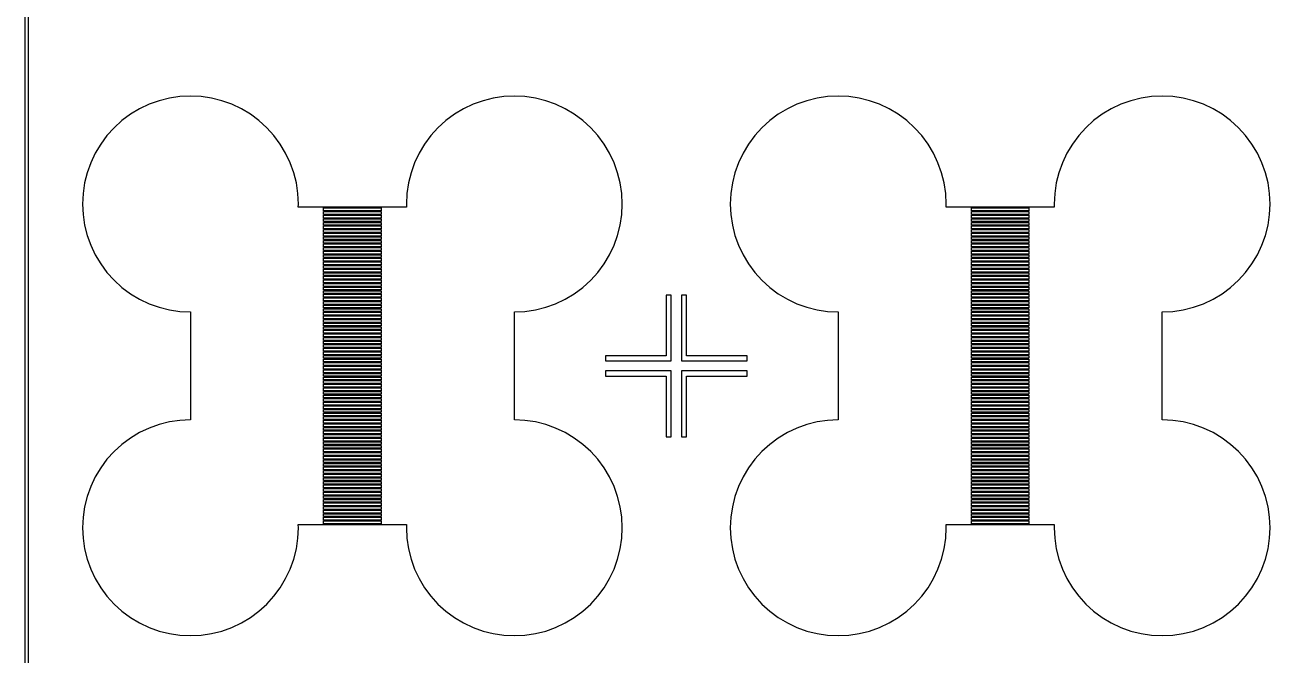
# Model space of a CAD drawing. Extents: x 0 to 72, y 0 to 108.
# Drawn here: x -0.05 to 17.25, y 36.48 to 45.24 of the extents above; entities that cross this region are included whole.
import ezdxf

# ---------------------------------------------------------------- set-up
doc = ezdxf.new("R2010")
doc.units = 0

msp = doc.modelspace()

# ---------------------------------------------------------------- linework, layer by layer
for p, q in [((-0.04999, 108.05), (-0.04999, -0.04999)), ((0, 0), (0, 108)), ((1.67598, 44.1358), (1.54291, 44.0729)), ((1.81458, 44.1854), (1.67598, 44.1358)), ((1.95737, 44.2212), (1.81458, 44.1854)), ((2.10298, 44.2428), (1.95737, 44.2212)), ((2.25, 44.25), (2.10298, 44.2428)), ((2.39703, 44.2428), (2.25, 44.25)), ((2.54265, 44.2212), (2.39703, 44.2428)), ((2.68544, 44.1854), (2.54265, 44.2212)), ((2.82404, 44.1358), (2.68544, 44.1854)), ((2.95711, 44.0729), (2.82404, 44.1358)), ((6.17596, 44.1358), (6.04289, 44.0729)), ((6.31456, 44.1854), (6.17596, 44.1358)), ((6.45735, 44.2212), (6.31456, 44.1854)), ((6.60297, 44.2428), (6.45735, 44.2212)), ((6.75, 44.25), (6.60297, 44.2428)), ((6.89702, 44.2428), (6.75, 44.25)), ((7.04263, 44.2212), (6.89702, 44.2428)), ((7.18542, 44.1854), (7.04263, 44.2212)), ((7.32402, 44.1358), (7.18542, 44.1854)), ((7.45709, 44.0729), (7.32402, 44.1358)), ((10.676, 44.1358), (10.5429, 44.0729)), ((10.8146, 44.1854), (10.676, 44.1358)), ((10.9574, 44.2212), (10.8146, 44.1854)), ((11.103, 44.2428), (10.9574, 44.2212)), ((11.25, 44.25), (11.103, 44.2428)), ((11.397, 44.2428), (11.25, 44.25)), ((11.5426, 44.2212), (11.397, 44.2428)), ((11.6854, 44.1854), (11.5426, 44.2212)), ((11.824, 44.1358), (11.6854, 44.1854)), ((11.9571, 44.0729), (11.824, 44.1358)), ((15.176, 44.1358), (15.0429, 44.0729)), ((15.3146, 44.1854), (15.176, 44.1358)), ((15.4574, 44.2212), (15.3146, 44.1854)), ((15.603, 44.2428), (15.4574, 44.2212)), ((15.75, 44.25), (15.603, 44.2428)), ((15.897, 44.2428), (15.75, 44.25)), ((16.0426, 44.2212), (15.897, 44.2428)), ((16.1854, 44.1854), (16.0426, 44.2212)), ((16.324, 44.1358), (16.1854, 44.1854)), ((16.4571, 44.0729), (16.324, 44.1358)), ((1.41666, 43.9972), (1.29842, 43.9095)), ((1.54291, 44.0729), (1.41666, 43.9972)), ((3.08336, 43.9972), (2.95711, 44.0729)), ((3.2016, 43.9095), (3.08336, 43.9972)), ((5.91664, 43.9972), (5.7984, 43.9095)), ((6.04289, 44.0729), (5.91664, 43.9972)), ((7.58334, 43.9972), (7.45709, 44.0729)), ((7.70158, 43.9095), (7.58334, 43.9972)), ((10.4167, 43.9972), (10.2984, 43.9095)), ((10.5429, 44.0729), (10.4167, 43.9972)), ((12.0834, 43.9972), (11.9571, 44.0729)), ((12.2016, 43.9095), (12.0834, 43.9972)), ((14.9166, 43.9972), (14.7984, 43.9095)), ((15.0429, 44.0729), (14.9166, 43.9972)), ((16.5833, 43.9972), (16.4571, 44.0729)), ((16.7016, 43.9095), (16.5833, 43.9972)), ((1.18935, 43.8107), (1.09048, 43.7016)), ((1.29842, 43.9095), (1.18935, 43.8107)), ((3.31067, 43.8107), (3.2016, 43.9095)), ((3.40953, 43.7016), (3.31067, 43.8107)), ((5.68933, 43.8107), (5.59047, 43.7016)), ((5.7984, 43.9095), (5.68933, 43.8107)), ((7.81065, 43.8107), (7.70158, 43.9095)), ((7.90952, 43.7016), (7.81065, 43.8107)), ((10.1893, 43.8107), (10.0905, 43.7016)), ((10.2984, 43.9095), (10.1893, 43.8107)), ((12.3107, 43.8107), (12.2016, 43.9095)), ((12.4095, 43.7016), (12.3107, 43.8107)), ((14.6893, 43.8107), (14.5905, 43.7016)), ((14.7984, 43.9095), (14.6893, 43.8107)), ((16.8107, 43.8107), (16.7016, 43.9095)), ((16.9095, 43.7016), (16.8107, 43.8107)), ((1.09048, 43.7016), (1.00281, 43.5833)), ((3.49721, 43.5833), (3.40953, 43.7016)), ((5.59047, 43.7016), (5.50279, 43.5833)), ((7.99719, 43.5833), (7.90952, 43.7016)), ((10.0905, 43.7016), (10.0028, 43.5833)), ((12.4972, 43.5833), (12.4095, 43.7016)), ((14.5905, 43.7016), (14.5028, 43.5833)), ((16.9972, 43.5833), (16.9095, 43.7016)), ((0.92712, 43.4571), (0.86418, 43.324)), ((1.00281, 43.5833), (0.92712, 43.4571)), ((3.57289, 43.4571), (3.49721, 43.5833)), ((3.63583, 43.324), (3.57289, 43.4571)), ((5.42711, 43.4571), (5.36417, 43.324)), ((5.50279, 43.5833), (5.42711, 43.4571)), ((8.07288, 43.4571), (7.99719, 43.5833)), ((8.13582, 43.324), (8.07288, 43.4571)), ((9.92712, 43.4571), (9.86418, 43.324)), ((10.0028, 43.5833), (9.92712, 43.4571)), ((12.5729, 43.4571), (12.4972, 43.5833)), ((12.6358, 43.324), (12.5729, 43.4571)), ((14.4271, 43.4571), (14.3642, 43.324)), ((14.5028, 43.5833), (14.4271, 43.4571)), ((17.0729, 43.4571), (16.9972, 43.5833)), ((17.1358, 43.324), (17.0729, 43.4571)), ((0.86418, 43.324), (0.81459, 43.1854)), ((3.68542, 43.1854), (3.63583, 43.324)), ((5.36417, 43.324), (5.31458, 43.1854)), ((8.18541, 43.1854), (8.13582, 43.324)), ((9.86418, 43.324), (9.81459, 43.1854)), ((12.6854, 43.1854), (12.6358, 43.324)), ((14.3642, 43.324), (14.3146, 43.1854)), ((17.1854, 43.1854), (17.1358, 43.324)), ((0.81459, 43.1854), (0.77882, 43.0426)), ((3.72119, 43.0426), (3.68542, 43.1854)), ((5.31458, 43.1854), (5.27881, 43.0426)), ((8.22118, 43.0426), (8.18541, 43.1854)), ((9.81459, 43.1854), (9.77882, 43.0426)), ((12.7212, 43.0426), (12.6854, 43.1854)), ((14.3146, 43.1854), (14.2788, 43.0426)), ((17.2212, 43.0426), (17.1854, 43.1854)), ((0.77882, 43.0426), (0.75723, 42.897)), ((3.74278, 42.897), (3.72119, 43.0426)), ((5.27881, 43.0426), (5.25722, 42.897)), ((8.24277, 42.897), (8.22118, 43.0426)), ((9.77882, 43.0426), (9.75723, 42.897)), ((12.7428, 42.897), (12.7212, 43.0426)), ((14.2788, 43.0426), (14.2572, 42.897)), ((17.2428, 42.897), (17.2212, 43.0426)), ((0.75723, 42.897), (0.75, 42.75)), ((0.75, 42.75), (0.75723, 42.603)), ((3.75, 42.75), (3.74278, 42.897)), ((3.74779, 42.705), (3.75, 42.75)), ((5.25722, 42.897), (5.25, 42.75)), ((5.25, 42.75), (5.25221, 42.705)), ((8.25, 42.75), (8.24277, 42.897)), ((8.24277, 42.603), (8.25, 42.75)), ((9.75723, 42.897), (9.75, 42.75)), ((9.75, 42.75), (9.75723, 42.603)), ((12.75, 42.75), (12.7428, 42.897)), ((12.7478, 42.705), (12.75, 42.75)), ((14.2572, 42.897), (14.25, 42.75)), ((14.25, 42.75), (14.2522, 42.705)), ((17.25, 42.75), (17.2428, 42.897)), ((17.2428, 42.603), (17.25, 42.75)), ((0.75723, 42.603), (0.77882, 42.4574)), ((5.25221, 42.705), (3.74779, 42.705)), ((4.10001, 42.655), (4.10001, 42.695)), ((4.10001, 42.695), (4.89999, 42.695)), ((4.89999, 42.655), (4.10001, 42.655)), ((4.10001, 42.605), (4.10001, 42.645)), ((4.10001, 42.645), (4.89999, 42.645)), ((4.89999, 42.605), (4.10001, 42.605)), ((4.10001, 42.555), (4.10001, 42.595)), ((4.10001, 42.595), (4.89999, 42.595)), ((4.89999, 42.695), (4.89999, 42.655)), ((4.89999, 42.645), (4.89999, 42.605)), ((4.89999, 42.595), (4.89999, 42.555)), ((8.22118, 42.4574), (8.24277, 42.603)), ((9.75723, 42.603), (9.77882, 42.4574)), ((14.2522, 42.705), (12.7478, 42.705)), ((13.1, 42.655), (13.1, 42.695)), ((13.1, 42.695), (13.9, 42.695)), ((13.9, 42.655), (13.1, 42.655)), ((13.1, 42.605), (13.1, 42.645)), ((13.1, 42.645), (13.9, 42.645)), ((13.9, 42.605), (13.1, 42.605)), ((13.1, 42.555), (13.1, 42.595)), ((13.1, 42.595), (13.9, 42.595)), ((13.9, 42.695), (13.9, 42.655)), ((13.9, 42.645), (13.9, 42.605)), ((13.9, 42.595), (13.9, 42.555)), ((17.2212, 42.4574), (17.2428, 42.603)), ((0.77882, 42.4574), (0.81459, 42.3146)), ((4.89999, 42.555), (4.10001, 42.555)), ((4.10001, 42.505), (4.10001, 42.545)), ((4.10001, 42.545), (4.89999, 42.545)), ((4.89999, 42.505), (4.10001, 42.505)), ((4.10001, 42.455), (4.10001, 42.495)), ((4.10001, 42.495), (4.89999, 42.495)), ((4.89999, 42.455), (4.10001, 42.455)), ((4.10001, 42.405), (4.10001, 42.445)), ((4.10001, 42.445), (4.89999, 42.445)), ((4.89999, 42.405), (4.10001, 42.405)), ((4.10001, 42.355), (4.10001, 42.395)), ((4.10001, 42.395), (4.89999, 42.395)), ((4.89999, 42.545), (4.89999, 42.505)), ((4.89999, 42.495), (4.89999, 42.455)), ((4.89999, 42.445), (4.89999, 42.405)), ((4.89999, 42.395), (4.89999, 42.355)), ((8.18541, 42.3146), (8.22118, 42.4574)), ((9.77882, 42.4574), (9.81459, 42.3146)), ((13.9, 42.555), (13.1, 42.555)), ((13.1, 42.505), (13.1, 42.545)), ((13.1, 42.545), (13.9, 42.545)), ((13.9, 42.505), (13.1, 42.505)), ((13.1, 42.455), (13.1, 42.495)), ((13.1, 42.495), (13.9, 42.495)), ((13.9, 42.455), (13.1, 42.455)), ((13.1, 42.405), (13.1, 42.445)), ((13.1, 42.445), (13.9, 42.445)), ((13.9, 42.405), (13.1, 42.405)), ((13.1, 42.355), (13.1, 42.395)), ((13.1, 42.395), (13.9, 42.395)), ((13.9, 42.545), (13.9, 42.505)), ((13.9, 42.495), (13.9, 42.455)), ((13.9, 42.445), (13.9, 42.405)), ((13.9, 42.395), (13.9, 42.355)), ((17.1854, 42.3146), (17.2212, 42.4574)), ((0.81459, 42.3146), (0.86418, 42.176)), ((4.89999, 42.355), (4.10001, 42.355)), ((4.10001, 42.305), (4.10001, 42.345)), ((4.10001, 42.345), (4.89999, 42.345)), ((4.89999, 42.305), (4.10001, 42.305)), ((4.10001, 42.255), (4.10001, 42.295)), ((4.10001, 42.295), (4.89999, 42.295)), ((4.89999, 42.255), (4.10001, 42.255)), ((4.10001, 42.205), (4.10001, 42.245)), ((4.10001, 42.245), (4.89999, 42.245)), ((4.89999, 42.345), (4.89999, 42.305)), ((4.89999, 42.295), (4.89999, 42.255)), ((4.89999, 42.245), (4.89999, 42.205)), ((8.13582, 42.176), (8.18541, 42.3146)), ((9.81459, 42.3146), (9.86418, 42.176)), ((13.9, 42.355), (13.1, 42.355)), ((13.1, 42.305), (13.1, 42.345)), ((13.1, 42.345), (13.9, 42.345)), ((13.9, 42.305), (13.1, 42.305)), ((13.1, 42.255), (13.1, 42.295)), ((13.1, 42.295), (13.9, 42.295)), ((13.9, 42.255), (13.1, 42.255)), ((13.1, 42.205), (13.1, 42.245)), ((13.1, 42.245), (13.9, 42.245)), ((13.9, 42.345), (13.9, 42.305)), ((13.9, 42.295), (13.9, 42.255)), ((13.9, 42.245), (13.9, 42.205)), ((17.1358, 42.176), (17.1854, 42.3146)), ((0.86418, 42.176), (0.92712, 42.0429)), ((0.92712, 42.0429), (1.00281, 41.9166)), ((4.89999, 42.205), (4.10001, 42.205)), ((4.10001, 42.155), (4.10001, 42.195)), ((4.10001, 42.195), (4.89999, 42.195)), ((4.89999, 42.155), (4.10001, 42.155)), ((4.10001, 42.105), (4.10001, 42.145)), ((4.10001, 42.145), (4.89999, 42.145)), ((4.89999, 42.105), (4.10001, 42.105)), ((4.10001, 42.055), (4.10001, 42.095)), ((4.10001, 42.095), (4.89999, 42.095)), ((4.89999, 42.055), (4.10001, 42.055)), ((4.10001, 42.005), (4.10001, 42.045)), ((4.10001, 42.045), (4.89999, 42.045)), ((4.89999, 42.195), (4.89999, 42.155)), ((4.89999, 42.145), (4.89999, 42.105)), ((4.89999, 42.095), (4.89999, 42.055)), ((4.89999, 42.045), (4.89999, 42.005)), ((7.99719, 41.9166), (8.07288, 42.0429)), ((8.07288, 42.0429), (8.13582, 42.176)), ((9.86418, 42.176), (9.92712, 42.0429)), ((9.92712, 42.0429), (10.0028, 41.9166)), ((13.9, 42.205), (13.1, 42.205)), ((13.1, 42.155), (13.1, 42.195)), ((13.1, 42.195), (13.9, 42.195)), ((13.9, 42.155), (13.1, 42.155)), ((13.1, 42.105), (13.1, 42.145)), ((13.1, 42.145), (13.9, 42.145)), ((13.9, 42.105), (13.1, 42.105)), ((13.1, 42.055), (13.1, 42.095)), ((13.1, 42.095), (13.9, 42.095)), ((13.9, 42.055), (13.1, 42.055)), ((13.1, 42.005), (13.1, 42.045)), ((13.1, 42.045), (13.9, 42.045)), ((13.9, 42.195), (13.9, 42.155)), ((13.9, 42.145), (13.9, 42.105)), ((13.9, 42.095), (13.9, 42.055)), ((13.9, 42.045), (13.9, 42.005)), ((16.9972, 41.9166), (17.0729, 42.0429)), ((17.0729, 42.0429), (17.1358, 42.176)), ((1.00281, 41.9166), (1.09048, 41.7984)), ((4.89999, 42.005), (4.10001, 42.005)), ((4.10001, 41.955), (4.10001, 41.995)), ((4.10001, 41.995), (4.89999, 41.995)), ((4.89999, 41.955), (4.10001, 41.955)), ((4.10001, 41.905), (4.10001, 41.945)), ((4.10001, 41.945), (4.89999, 41.945)), ((4.89999, 41.905), (4.10001, 41.905)), ((4.10001, 41.855), (4.10001, 41.895)), ((4.10001, 41.895), (4.89999, 41.895)), ((4.89999, 41.995), (4.89999, 41.955)), ((4.89999, 41.945), (4.89999, 41.905)), ((4.89999, 41.895), (4.89999, 41.855)), ((7.90952, 41.7984), (7.99719, 41.9166)), ((10.0028, 41.9166), (10.0905, 41.7984)), ((13.9, 42.005), (13.1, 42.005)), ((13.1, 41.955), (13.1, 41.995)), ((13.1, 41.995), (13.9, 41.995)), ((13.9, 41.955), (13.1, 41.955)), ((13.1, 41.905), (13.1, 41.945)), ((13.1, 41.945), (13.9, 41.945)), ((13.9, 41.905), (13.1, 41.905)), ((13.1, 41.855), (13.1, 41.895)), ((13.1, 41.895), (13.9, 41.895)), ((13.9, 41.995), (13.9, 41.955)), ((13.9, 41.945), (13.9, 41.905)), ((13.9, 41.895), (13.9, 41.855)), ((16.9095, 41.7984), (16.9972, 41.9166)), ((1.09048, 41.7984), (1.18935, 41.6893)), ((4.89999, 41.855), (4.10001, 41.855)), ((4.10001, 41.805), (4.10001, 41.845)), ((4.10001, 41.845), (4.89999, 41.845)), ((4.89999, 41.805), (4.10001, 41.805)), ((4.10001, 41.755), (4.10001, 41.795)), ((4.10001, 41.795), (4.89999, 41.795)), ((4.89999, 41.755), (4.10001, 41.755)), ((4.10001, 41.705), (4.10001, 41.745)), ((4.10001, 41.745), (4.89999, 41.745)), ((4.89999, 41.705), (4.10001, 41.705)), ((4.10001, 41.655), (4.10001, 41.695)), ((4.10001, 41.695), (4.89999, 41.695)), ((4.89999, 41.845), (4.89999, 41.805)), ((4.89999, 41.795), (4.89999, 41.755)), ((4.89999, 41.745), (4.89999, 41.705)), ((4.89999, 41.695), (4.89999, 41.655)), ((7.81065, 41.6893), (7.90952, 41.7984)), ((10.0905, 41.7984), (10.1893, 41.6893)), ((13.9, 41.855), (13.1, 41.855)), ((13.1, 41.805), (13.1, 41.845)), ((13.1, 41.845), (13.9, 41.845)), ((13.9, 41.805), (13.1, 41.805)), ((13.1, 41.755), (13.1, 41.795)), ((13.1, 41.795), (13.9, 41.795)), ((13.9, 41.755), (13.1, 41.755)), ((13.1, 41.705), (13.1, 41.745)), ((13.1, 41.745), (13.9, 41.745)), ((13.9, 41.705), (13.1, 41.705)), ((13.1, 41.655), (13.1, 41.695)), ((13.1, 41.695), (13.9, 41.695)), ((13.9, 41.845), (13.9, 41.805)), ((13.9, 41.795), (13.9, 41.755)), ((13.9, 41.745), (13.9, 41.705)), ((13.9, 41.695), (13.9, 41.655)), ((16.8107, 41.6893), (16.9095, 41.7984)), ((1.18935, 41.6893), (1.29842, 41.5905)), ((1.29842, 41.5905), (1.41666, 41.5028)), ((4.89999, 41.655), (4.10001, 41.655)), ((4.10001, 41.605), (4.10001, 41.645)), ((4.10001, 41.645), (4.89999, 41.645)), ((4.89999, 41.605), (4.10001, 41.605)), ((4.10001, 41.555), (4.10001, 41.595)), ((4.10001, 41.595), (4.89999, 41.595)), ((4.89999, 41.555), (4.10001, 41.555)), ((4.10001, 41.505), (4.10001, 41.545)), ((4.10001, 41.545), (4.89999, 41.545)), ((4.89999, 41.645), (4.89999, 41.605)), ((4.89999, 41.595), (4.89999, 41.555)), ((4.89999, 41.545), (4.89999, 41.505)), ((7.58334, 41.5028), (7.70158, 41.5905)), ((7.70158, 41.5905), (7.81065, 41.6893)), ((10.1893, 41.6893), (10.2984, 41.5905)), ((10.2984, 41.5905), (10.4167, 41.5028)), ((13.9, 41.655), (13.1, 41.655)), ((13.1, 41.605), (13.1, 41.645)), ((13.1, 41.645), (13.9, 41.645)), ((13.9, 41.605), (13.1, 41.605)), ((13.1, 41.555), (13.1, 41.595)), ((13.1, 41.595), (13.9, 41.595)), ((13.9, 41.555), (13.1, 41.555)), ((13.1, 41.505), (13.1, 41.545)), ((13.1, 41.545), (13.9, 41.545)), ((13.9, 41.645), (13.9, 41.605)), ((13.9, 41.595), (13.9, 41.555)), ((13.9, 41.545), (13.9, 41.505)), ((16.5833, 41.5028), (16.7016, 41.5905)), ((16.7016, 41.5905), (16.8107, 41.6893)), ((1.41666, 41.5028), (1.54291, 41.4271)), ((1.54291, 41.4271), (1.67598, 41.3642)), ((1.67598, 41.3642), (1.81458, 41.3146)), ((4.89999, 41.505), (4.10001, 41.505)), ((4.10001, 41.455), (4.10001, 41.495)), ((4.10001, 41.495), (4.89999, 41.495)), ((4.89999, 41.455), (4.10001, 41.455)), ((4.10001, 41.405), (4.10001, 41.445)), ((4.10001, 41.445), (4.89999, 41.445)), ((4.89999, 41.405), (4.10001, 41.405)), ((4.10001, 41.355), (4.10001, 41.395)), ((4.10001, 41.395), (4.89999, 41.395)), ((4.89999, 41.355), (4.10001, 41.355)), ((4.89999, 41.495), (4.89999, 41.455)), ((4.89999, 41.445), (4.89999, 41.405)), ((4.89999, 41.395), (4.89999, 41.355)), ((7.18542, 41.3146), (7.32402, 41.3642)), ((7.32402, 41.3642), (7.45709, 41.4271)), ((7.45709, 41.4271), (7.58334, 41.5028)), ((8.92969, 41.4844), (8.85938, 41.4844)), ((8.85938, 41.4844), (8.85938, 40.6406)), ((8.92969, 40.5703), (8.92969, 41.4844)), ((9.14062, 41.4844), (9.07031, 41.4844)), ((9.07031, 41.4844), (9.07031, 40.5703)), ((9.14062, 40.6406), (9.14062, 41.4844)), ((10.4167, 41.5028), (10.5429, 41.4271)), ((10.5429, 41.4271), (10.676, 41.3642)), ((10.676, 41.3642), (10.8146, 41.3146)), ((13.9, 41.505), (13.1, 41.505)), ((13.1, 41.455), (13.1, 41.495)), ((13.1, 41.495), (13.9, 41.495)), ((13.9, 41.455), (13.1, 41.455)), ((13.1, 41.405), (13.1, 41.445)), ((13.1, 41.445), (13.9, 41.445)), ((13.9, 41.405), (13.1, 41.405)), ((13.1, 41.355), (13.1, 41.395)), ((13.1, 41.395), (13.9, 41.395)), ((13.9, 41.355), (13.1, 41.355)), ((13.9, 41.495), (13.9, 41.455)), ((13.9, 41.445), (13.9, 41.405)), ((13.9, 41.395), (13.9, 41.355)), ((16.1854, 41.3146), (16.324, 41.3642)), ((16.324, 41.3642), (16.4571, 41.4271)), ((16.4571, 41.4271), (16.5833, 41.5028)), ((1.81458, 41.3146), (1.95737, 41.2788)), ((1.95737, 41.2788), (2.10298, 41.2572)), ((2.10298, 41.2572), (2.25, 41.25)), ((2.25, 41.25), (2.25, 39.75)), ((4.10001, 41.305), (4.10001, 41.345)), ((4.10001, 41.345), (4.89999, 41.345)), ((4.89999, 41.305), (4.10001, 41.305)), ((4.10001, 41.255), (4.10001, 41.295)), ((4.10001, 41.295), (4.89999, 41.295)), ((4.89999, 41.255), (4.10001, 41.255)), ((4.10001, 41.205), (4.10001, 41.245)), ((4.10001, 41.245), (4.89999, 41.245)), ((4.89999, 41.205), (4.10001, 41.205)), ((4.10001, 41.155), (4.10001, 41.195)), ((4.10001, 41.195), (4.89999, 41.195)), ((4.89999, 41.345), (4.89999, 41.305)), ((4.89999, 41.295), (4.89999, 41.255)), ((4.89999, 41.245), (4.89999, 41.205)), ((4.89999, 41.195), (4.89999, 41.155)), ((6.75, 41.25), (6.89702, 41.2572)), ((6.75, 39.75), (6.75, 41.25)), ((6.89702, 41.2572), (7.04263, 41.2788)), ((7.04263, 41.2788), (7.18542, 41.3146)), ((10.8146, 41.3146), (10.9574, 41.2788)), ((10.9574, 41.2788), (11.103, 41.2572)), ((11.103, 41.2572), (11.25, 41.25)), ((11.25, 41.25), (11.25, 39.75)), ((13.1, 41.305), (13.1, 41.345)), ((13.1, 41.345), (13.9, 41.345)), ((13.9, 41.305), (13.1, 41.305)), ((13.1, 41.255), (13.1, 41.295)), ((13.1, 41.295), (13.9, 41.295)), ((13.9, 41.255), (13.1, 41.255)), ((13.1, 41.205), (13.1, 41.245)), ((13.1, 41.245), (13.9, 41.245)), ((13.9, 41.205), (13.1, 41.205)), ((13.1, 41.155), (13.1, 41.195)), ((13.1, 41.195), (13.9, 41.195)), ((13.9, 41.345), (13.9, 41.305)), ((13.9, 41.295), (13.9, 41.255)), ((13.9, 41.245), (13.9, 41.205)), ((13.9, 41.195), (13.9, 41.155)), ((15.75, 41.25), (15.897, 41.2572)), ((15.75, 39.75), (15.75, 41.25)), ((15.897, 41.2572), (16.0426, 41.2788)), ((16.0426, 41.2788), (16.1854, 41.3146)), ((4.89999, 41.155), (4.10001, 41.155)), ((4.10001, 41.105), (4.10001, 41.145)), ((4.10001, 41.145), (4.89999, 41.145)), ((4.89999, 41.105), (4.10001, 41.105)), ((4.10001, 41.055), (4.10001, 41.095)), ((4.10001, 41.095), (4.89999, 41.095)), ((4.89999, 41.055), (4.10001, 41.055)), ((4.10001, 41.005), (4.10001, 41.045)), ((4.10001, 41.045), (4.89999, 41.045)), ((4.89999, 41.005), (4.10001, 41.005)), ((4.89999, 41.145), (4.89999, 41.105)), ((4.89999, 41.095), (4.89999, 41.055)), ((4.89999, 41.045), (4.89999, 41.005)), ((13.9, 41.155), (13.1, 41.155)), ((13.1, 41.105), (13.1, 41.145)), ((13.1, 41.145), (13.9, 41.145)), ((13.9, 41.105), (13.1, 41.105)), ((13.1, 41.055), (13.1, 41.095)), ((13.1, 41.095), (13.9, 41.095)), ((13.9, 41.055), (13.1, 41.055)), ((13.1, 41.005), (13.1, 41.045)), ((13.1, 41.045), (13.9, 41.045)), ((13.9, 41.005), (13.1, 41.005)), ((13.9, 41.145), (13.9, 41.105)), ((13.9, 41.095), (13.9, 41.055)), ((13.9, 41.045), (13.9, 41.005)), ((4.10001, 40.955), (4.10001, 40.995)), ((4.10001, 40.995), (4.89999, 40.995)), ((4.89999, 40.955), (4.10001, 40.955)), ((4.10001, 40.905), (4.10001, 40.945)), ((4.10001, 40.945), (4.89999, 40.945)), ((4.89999, 40.905), (4.10001, 40.905)), ((4.10001, 40.855), (4.10001, 40.895)), ((4.10001, 40.895), (4.89999, 40.895)), ((4.89999, 40.855), (4.10001, 40.855)), ((4.10001, 40.805), (4.10001, 40.845)), ((4.10001, 40.845), (4.89999, 40.845)), ((4.89999, 40.995), (4.89999, 40.955)), ((4.89999, 40.945), (4.89999, 40.905)), ((4.89999, 40.895), (4.89999, 40.855)), ((4.89999, 40.845), (4.89999, 40.805)), ((13.1, 40.955), (13.1, 40.995)), ((13.1, 40.995), (13.9, 40.995)), ((13.9, 40.955), (13.1, 40.955)), ((13.1, 40.905), (13.1, 40.945)), ((13.1, 40.945), (13.9, 40.945)), ((13.9, 40.905), (13.1, 40.905)), ((13.1, 40.855), (13.1, 40.895)), ((13.1, 40.895), (13.9, 40.895)), ((13.9, 40.855), (13.1, 40.855)), ((13.1, 40.805), (13.1, 40.845)), ((13.1, 40.845), (13.9, 40.845)), ((13.9, 40.995), (13.9, 40.955)), ((13.9, 40.945), (13.9, 40.905)), ((13.9, 40.895), (13.9, 40.855)), ((13.9, 40.845), (13.9, 40.805)), ((4.89999, 40.805), (4.10001, 40.805)), ((4.10001, 40.755), (4.10001, 40.795)), ((4.10001, 40.795), (4.89999, 40.795)), ((4.89999, 40.755), (4.10001, 40.755)), ((4.10001, 40.705), (4.10001, 40.745)), ((4.10001, 40.745), (4.89999, 40.745)), ((4.89999, 40.705), (4.10001, 40.705)), ((4.10001, 40.655), (4.10001, 40.695)), ((4.10001, 40.695), (4.89999, 40.695)), ((4.89999, 40.655), (4.10001, 40.655)), ((4.89999, 40.795), (4.89999, 40.755)), ((4.89999, 40.745), (4.89999, 40.705)), ((4.89999, 40.695), (4.89999, 40.655)), ((13.9, 40.805), (13.1, 40.805)), ((13.1, 40.755), (13.1, 40.795)), ((13.1, 40.795), (13.9, 40.795)), ((13.9, 40.755), (13.1, 40.755)), ((13.1, 40.705), (13.1, 40.745)), ((13.1, 40.745), (13.9, 40.745)), ((13.9, 40.705), (13.1, 40.705)), ((13.1, 40.655), (13.1, 40.695)), ((13.1, 40.695), (13.9, 40.695)), ((13.9, 40.655), (13.1, 40.655)), ((13.9, 40.795), (13.9, 40.755)), ((13.9, 40.745), (13.9, 40.705)), ((13.9, 40.695), (13.9, 40.655)), ((4.10001, 40.605), (4.10001, 40.645)), ((4.10001, 40.645), (4.89999, 40.645)), ((4.89999, 40.605), (4.10001, 40.605)), ((4.10001, 40.555), (4.10001, 40.595)), ((4.10001, 40.595), (4.89999, 40.595)), ((4.89999, 40.555), (4.10001, 40.555)), ((4.10001, 40.505), (4.10001, 40.545)), ((4.10001, 40.545), (4.89999, 40.545)), ((4.89999, 40.505), (4.10001, 40.505)), ((4.10001, 40.455), (4.10001, 40.495)), ((4.10001, 40.495), (4.89999, 40.495)), ((4.89999, 40.645), (4.89999, 40.605)), ((4.89999, 40.595), (4.89999, 40.555)), ((4.89999, 40.545), (4.89999, 40.505)), ((4.89999, 40.495), (4.89999, 40.455)), ((8.85938, 40.6406), (8.01562, 40.6406)), ((8.01562, 40.6406), (8.01562, 40.5703)), ((8.01562, 40.5703), (8.92969, 40.5703)), ((9.07031, 40.5703), (9.98438, 40.5703)), ((9.98438, 40.6406), (9.14062, 40.6406)), ((9.98438, 40.5703), (9.98438, 40.6406)), ((13.1, 40.605), (13.1, 40.645)), ((13.1, 40.645), (13.9, 40.645)), ((13.9, 40.605), (13.1, 40.605)), ((13.1, 40.555), (13.1, 40.595)), ((13.1, 40.595), (13.9, 40.595)), ((13.9, 40.555), (13.1, 40.555)), ((13.1, 40.505), (13.1, 40.545)), ((13.1, 40.545), (13.9, 40.545)), ((13.9, 40.505), (13.1, 40.505)), ((13.1, 40.455), (13.1, 40.495)), ((13.1, 40.495), (13.9, 40.495)), ((13.9, 40.645), (13.9, 40.605)), ((13.9, 40.595), (13.9, 40.555)), ((13.9, 40.545), (13.9, 40.505)), ((13.9, 40.495), (13.9, 40.455)), ((4.89999, 40.455), (4.10001, 40.455)), ((4.10001, 40.405), (4.10001, 40.445)), ((4.10001, 40.445), (4.89999, 40.445)), ((4.89999, 40.405), (4.10001, 40.405)), ((4.10001, 40.355), (4.10001, 40.395)), ((4.10001, 40.395), (4.89999, 40.395)), ((4.89999, 40.355), (4.10001, 40.355)), ((4.10001, 40.305), (4.10001, 40.345)), ((4.10001, 40.345), (4.89999, 40.345)), ((4.89999, 40.445), (4.89999, 40.405)), ((4.89999, 40.395), (4.89999, 40.355)), ((4.89999, 40.345), (4.89999, 40.305)), ((8.92969, 40.4297), (8.01562, 40.4297)), ((8.01562, 40.4297), (8.01562, 40.3594)), ((8.01562, 40.3594), (8.85938, 40.3594)), ((8.85938, 40.3594), (8.85938, 39.5156)), ((8.92969, 39.5156), (8.92969, 40.4297)), ((9.98438, 40.4297), (9.07031, 40.4297)), ((9.07031, 40.4297), (9.07031, 39.5156)), ((9.14062, 40.3594), (9.98438, 40.3594)), ((9.14062, 39.5156), (9.14062, 40.3594)), ((9.98438, 40.3594), (9.98438, 40.4297)), ((13.9, 40.455), (13.1, 40.455)), ((13.1, 40.405), (13.1, 40.445)), ((13.1, 40.445), (13.9, 40.445)), ((13.9, 40.405), (13.1, 40.405)), ((13.1, 40.355), (13.1, 40.395)), ((13.1, 40.395), (13.9, 40.395)), ((13.9, 40.355), (13.1, 40.355)), ((13.1, 40.305), (13.1, 40.345)), ((13.1, 40.345), (13.9, 40.345)), ((13.9, 40.445), (13.9, 40.405)), ((13.9, 40.395), (13.9, 40.355)), ((13.9, 40.345), (13.9, 40.305)), ((4.89999, 40.305), (4.10001, 40.305)), ((4.10001, 40.255), (4.10001, 40.295)), ((4.10001, 40.295), (4.89999, 40.295)), ((4.89999, 40.255), (4.10001, 40.255)), ((4.10001, 40.205), (4.10001, 40.245)), ((4.10001, 40.245), (4.89999, 40.245)), ((4.89999, 40.205), (4.10001, 40.205)), ((4.10001, 40.155), (4.10001, 40.195)), ((4.10001, 40.195), (4.89999, 40.195)), ((4.89999, 40.155), (4.10001, 40.155)), ((4.10001, 40.105), (4.10001, 40.145)), ((4.10001, 40.145), (4.89999, 40.145)), ((4.89999, 40.295), (4.89999, 40.255)), ((4.89999, 40.245), (4.89999, 40.205)), ((4.89999, 40.195), (4.89999, 40.155)), ((4.89999, 40.145), (4.89999, 40.105)), ((13.9, 40.305), (13.1, 40.305)), ((13.1, 40.255), (13.1, 40.295)), ((13.1, 40.295), (13.9, 40.295)), ((13.9, 40.255), (13.1, 40.255)), ((13.1, 40.205), (13.1, 40.245)), ((13.1, 40.245), (13.9, 40.245)), ((13.9, 40.205), (13.1, 40.205)), ((13.1, 40.155), (13.1, 40.195)), ((13.1, 40.195), (13.9, 40.195)), ((13.9, 40.155), (13.1, 40.155)), ((13.1, 40.105), (13.1, 40.145)), ((13.1, 40.145), (13.9, 40.145)), ((13.9, 40.295), (13.9, 40.255)), ((13.9, 40.245), (13.9, 40.205)), ((13.9, 40.195), (13.9, 40.155)), ((13.9, 40.145), (13.9, 40.105)), ((4.89999, 40.105), (4.10001, 40.105)), ((4.10001, 40.055), (4.10001, 40.095)), ((4.10001, 40.095), (4.89999, 40.095)), ((4.89999, 40.055), (4.10001, 40.055)), ((4.10001, 40.005), (4.10001, 40.045)), ((4.10001, 40.045), (4.89999, 40.045)), ((4.89999, 40.005), (4.10001, 40.005)), ((4.10001, 39.955), (4.10001, 39.995)), ((4.10001, 39.995), (4.89999, 39.995)), ((4.89999, 40.095), (4.89999, 40.055)), ((4.89999, 40.045), (4.89999, 40.005)), ((4.89999, 39.995), (4.89999, 39.955)), ((13.9, 40.105), (13.1, 40.105)), ((13.1, 40.055), (13.1, 40.095)), ((13.1, 40.095), (13.9, 40.095)), ((13.9, 40.055), (13.1, 40.055)), ((13.1, 40.005), (13.1, 40.045)), ((13.1, 40.045), (13.9, 40.045)), ((13.9, 40.005), (13.1, 40.005)), ((13.1, 39.955), (13.1, 39.995)), ((13.1, 39.995), (13.9, 39.995)), ((13.9, 40.095), (13.9, 40.055)), ((13.9, 40.045), (13.9, 40.005)), ((13.9, 39.995), (13.9, 39.955)), ((4.89999, 39.955), (4.10001, 39.955)), ((4.10001, 39.905), (4.10001, 39.945)), ((4.10001, 39.945), (4.89999, 39.945)), ((4.89999, 39.905), (4.10001, 39.905)), ((4.10001, 39.855), (4.10001, 39.895)), ((4.10001, 39.895), (4.89999, 39.895)), ((4.89999, 39.855), (4.10001, 39.855)), ((4.10001, 39.805), (4.10001, 39.845)), ((4.10001, 39.845), (4.89999, 39.845)), ((4.89999, 39.805), (4.10001, 39.805)), ((4.10001, 39.755), (4.10001, 39.795)), ((4.10001, 39.795), (4.89999, 39.795)), ((4.89999, 39.945), (4.89999, 39.905)), ((4.89999, 39.895), (4.89999, 39.855)), ((4.89999, 39.845), (4.89999, 39.805)), ((4.89999, 39.795), (4.89999, 39.755)), ((13.9, 39.955), (13.1, 39.955)), ((13.1, 39.905), (13.1, 39.945)), ((13.1, 39.945), (13.9, 39.945)), ((13.9, 39.905), (13.1, 39.905)), ((13.1, 39.855), (13.1, 39.895)), ((13.1, 39.895), (13.9, 39.895)), ((13.9, 39.855), (13.1, 39.855)), ((13.1, 39.805), (13.1, 39.845)), ((13.1, 39.845), (13.9, 39.845)), ((13.9, 39.805), (13.1, 39.805)), ((13.1, 39.755), (13.1, 39.795)), ((13.1, 39.795), (13.9, 39.795)), ((13.9, 39.945), (13.9, 39.905)), ((13.9, 39.895), (13.9, 39.855)), ((13.9, 39.845), (13.9, 39.805)), ((13.9, 39.795), (13.9, 39.755)), ((1.67598, 39.6358), (1.54291, 39.5729)), ((1.81458, 39.6854), (1.67598, 39.6358)), ((1.95737, 39.7212), (1.81458, 39.6854)), ((2.10298, 39.7428), (1.95737, 39.7212)), ((2.25, 39.75), (2.10298, 39.7428)), ((4.89999, 39.755), (4.10001, 39.755)), ((4.10001, 39.705), (4.10001, 39.745)), ((4.10001, 39.745), (4.89999, 39.745)), ((4.89999, 39.705), (4.10001, 39.705)), ((4.10001, 39.655), (4.10001, 39.695)), ((4.10001, 39.695), (4.89999, 39.695)), ((4.89999, 39.655), (4.10001, 39.655)), ((4.10001, 39.605), (4.10001, 39.645)), ((4.10001, 39.645), (4.89999, 39.645)), ((4.89999, 39.745), (4.89999, 39.705)), ((4.89999, 39.695), (4.89999, 39.655)), ((4.89999, 39.645), (4.89999, 39.605)), ((6.89702, 39.7428), (6.75, 39.75)), ((7.04263, 39.7212), (6.89702, 39.7428)), ((7.18542, 39.6854), (7.04263, 39.7212)), ((7.32402, 39.6358), (7.18542, 39.6854)), ((7.45709, 39.5729), (7.32402, 39.6358)), ((10.676, 39.6358), (10.5429, 39.5729)), ((10.8146, 39.6854), (10.676, 39.6358)), ((10.9574, 39.7212), (10.8146, 39.6854)), ((11.103, 39.7428), (10.9574, 39.7212)), ((11.25, 39.75), (11.103, 39.7428)), ((13.9, 39.755), (13.1, 39.755)), ((13.1, 39.705), (13.1, 39.745)), ((13.1, 39.745), (13.9, 39.745)), ((13.9, 39.705), (13.1, 39.705)), ((13.1, 39.655), (13.1, 39.695)), ((13.1, 39.695), (13.9, 39.695)), ((13.9, 39.655), (13.1, 39.655)), ((13.1, 39.605), (13.1, 39.645)), ((13.1, 39.645), (13.9, 39.645)), ((13.9, 39.745), (13.9, 39.705)), ((13.9, 39.695), (13.9, 39.655)), ((13.9, 39.645), (13.9, 39.605)), ((15.897, 39.7428), (15.75, 39.75)), ((16.0426, 39.7212), (15.897, 39.7428)), ((16.1854, 39.6854), (16.0426, 39.7212)), ((16.324, 39.6358), (16.1854, 39.6854)), ((16.4571, 39.5729), (16.324, 39.6358)), ((1.41666, 39.4972), (1.29842, 39.4095)), ((1.54291, 39.5729), (1.41666, 39.4972)), ((4.89999, 39.605), (4.10001, 39.605)), ((4.10001, 39.555), (4.10001, 39.595)), ((4.10001, 39.595), (4.89999, 39.595)), ((4.89999, 39.555), (4.10001, 39.555)), ((4.10001, 39.505), (4.10001, 39.545)), ((4.10001, 39.545), (4.89999, 39.545)), ((4.89999, 39.505), (4.10001, 39.505)), ((4.10001, 39.455), (4.10001, 39.495)), ((4.10001, 39.495), (4.89999, 39.495)), ((4.89999, 39.455), (4.10001, 39.455)), ((4.10001, 39.405), (4.10001, 39.445)), ((4.10001, 39.445), (4.89999, 39.445)), ((4.89999, 39.595), (4.89999, 39.555)), ((4.89999, 39.545), (4.89999, 39.505)), ((4.89999, 39.495), (4.89999, 39.455)), ((4.89999, 39.445), (4.89999, 39.405)), ((7.58334, 39.4972), (7.45709, 39.5729)), ((7.70158, 39.4095), (7.58334, 39.4972)), ((8.85938, 39.5156), (8.92969, 39.5156)), ((9.07031, 39.5156), (9.14062, 39.5156)), ((10.4167, 39.4972), (10.2984, 39.4095)), ((10.5429, 39.5729), (10.4167, 39.4972)), ((13.9, 39.605), (13.1, 39.605)), ((13.1, 39.555), (13.1, 39.595)), ((13.1, 39.595), (13.9, 39.595)), ((13.9, 39.555), (13.1, 39.555)), ((13.1, 39.505), (13.1, 39.545)), ((13.1, 39.545), (13.9, 39.545)), ((13.9, 39.505), (13.1, 39.505)), ((13.1, 39.455), (13.1, 39.495)), ((13.1, 39.495), (13.9, 39.495)), ((13.9, 39.455), (13.1, 39.455)), ((13.1, 39.405), (13.1, 39.445)), ((13.1, 39.445), (13.9, 39.445)), ((13.9, 39.595), (13.9, 39.555)), ((13.9, 39.545), (13.9, 39.505)), ((13.9, 39.495), (13.9, 39.455)), ((13.9, 39.445), (13.9, 39.405)), ((16.5833, 39.4972), (16.4571, 39.5729)), ((16.7016, 39.4095), (16.5833, 39.4972)), ((1.18935, 39.3107), (1.09048, 39.2016)), ((1.29842, 39.4095), (1.18935, 39.3107)), ((4.89999, 39.405), (4.10001, 39.405)), ((4.10001, 39.355), (4.10001, 39.395)), ((4.10001, 39.395), (4.89999, 39.395)), ((4.89999, 39.355), (4.10001, 39.355)), ((4.10001, 39.305), (4.10001, 39.345)), ((4.10001, 39.345), (4.89999, 39.345)), ((4.89999, 39.305), (4.10001, 39.305)), ((4.10001, 39.255), (4.10001, 39.295)), ((4.10001, 39.295), (4.89999, 39.295)), ((4.89999, 39.395), (4.89999, 39.355)), ((4.89999, 39.345), (4.89999, 39.305)), ((4.89999, 39.295), (4.89999, 39.255)), ((7.81065, 39.3107), (7.70158, 39.4095)), ((7.90952, 39.2016), (7.81065, 39.3107)), ((10.1893, 39.3107), (10.0905, 39.2016)), ((10.2984, 39.4095), (10.1893, 39.3107)), ((13.9, 39.405), (13.1, 39.405)), ((13.1, 39.355), (13.1, 39.395)), ((13.1, 39.395), (13.9, 39.395)), ((13.9, 39.355), (13.1, 39.355)), ((13.1, 39.305), (13.1, 39.345)), ((13.1, 39.345), (13.9, 39.345)), ((13.9, 39.305), (13.1, 39.305)), ((13.1, 39.255), (13.1, 39.295)), ((13.1, 39.295), (13.9, 39.295)), ((13.9, 39.395), (13.9, 39.355)), ((13.9, 39.345), (13.9, 39.305)), ((13.9, 39.295), (13.9, 39.255)), ((16.8107, 39.3107), (16.7016, 39.4095)), ((16.9095, 39.2016), (16.8107, 39.3107)), ((1.09048, 39.2016), (1.00281, 39.0834)), ((4.89999, 39.255), (4.10001, 39.255)), ((4.10001, 39.205), (4.10001, 39.245)), ((4.10001, 39.245), (4.89999, 39.245)), ((4.89999, 39.205), (4.10001, 39.205)), ((4.10001, 39.155), (4.10001, 39.195)), ((4.10001, 39.195), (4.89999, 39.195)), ((4.89999, 39.155), (4.10001, 39.155)), ((4.10001, 39.105), (4.10001, 39.145)), ((4.10001, 39.145), (4.89999, 39.145)), ((4.89999, 39.105), (4.10001, 39.105)), ((4.89999, 39.245), (4.89999, 39.205)), ((4.89999, 39.195), (4.89999, 39.155)), ((4.89999, 39.145), (4.89999, 39.105)), ((7.99719, 39.0834), (7.90952, 39.2016)), ((10.0905, 39.2016), (10.0028, 39.0834)), ((13.9, 39.255), (13.1, 39.255)), ((13.1, 39.205), (13.1, 39.245)), ((13.1, 39.245), (13.9, 39.245)), ((13.9, 39.205), (13.1, 39.205)), ((13.1, 39.155), (13.1, 39.195)), ((13.1, 39.195), (13.9, 39.195)), ((13.9, 39.155), (13.1, 39.155)), ((13.1, 39.105), (13.1, 39.145)), ((13.1, 39.145), (13.9, 39.145)), ((13.9, 39.105), (13.1, 39.105)), ((13.9, 39.245), (13.9, 39.205)), ((13.9, 39.195), (13.9, 39.155)), ((13.9, 39.145), (13.9, 39.105)), ((16.9972, 39.0834), (16.9095, 39.2016)), ((0.92712, 38.9571), (0.86418, 38.824)), ((1.00281, 39.0834), (0.92712, 38.9571)), ((4.10001, 39.055), (4.10001, 39.095)), ((4.10001, 39.095), (4.89999, 39.095)), ((4.89999, 39.055), (4.10001, 39.055)), ((4.10001, 39.005), (4.10001, 39.045)), ((4.10001, 39.045), (4.89999, 39.045)), ((4.89999, 39.005), (4.10001, 39.005)), ((4.10001, 38.955), (4.10001, 38.995)), ((4.10001, 38.995), (4.89999, 38.995)), ((4.89999, 38.955), (4.10001, 38.955)), ((4.10001, 38.905), (4.10001, 38.945)), ((4.10001, 38.945), (4.89999, 38.945)), ((4.89999, 39.095), (4.89999, 39.055)), ((4.89999, 39.045), (4.89999, 39.005)), ((4.89999, 38.995), (4.89999, 38.955)), ((4.89999, 38.945), (4.89999, 38.905)), ((8.07288, 38.9571), (7.99719, 39.0834)), ((8.13582, 38.824), (8.07288, 38.9571)), ((9.92712, 38.9571), (9.86418, 38.824)), ((10.0028, 39.0834), (9.92712, 38.9571)), ((13.1, 39.055), (13.1, 39.095)), ((13.1, 39.095), (13.9, 39.095)), ((13.9, 39.055), (13.1, 39.055)), ((13.1, 39.005), (13.1, 39.045)), ((13.1, 39.045), (13.9, 39.045)), ((13.9, 39.005), (13.1, 39.005)), ((13.1, 38.955), (13.1, 38.995)), ((13.1, 38.995), (13.9, 38.995)), ((13.9, 38.955), (13.1, 38.955)), ((13.1, 38.905), (13.1, 38.945)), ((13.1, 38.945), (13.9, 38.945)), ((13.9, 39.095), (13.9, 39.055)), ((13.9, 39.045), (13.9, 39.005)), ((13.9, 38.995), (13.9, 38.955)), ((13.9, 38.945), (13.9, 38.905)), ((17.0729, 38.9571), (16.9972, 39.0834)), ((17.1358, 38.824), (17.0729, 38.9571)), ((0.86418, 38.824), (0.81459, 38.6854)), ((4.89999, 38.905), (4.10001, 38.905)), ((4.10001, 38.855), (4.10001, 38.895)), ((4.10001, 38.895), (4.89999, 38.895)), ((4.89999, 38.855), (4.10001, 38.855)), ((4.10001, 38.805), (4.10001, 38.845)), ((4.10001, 38.845), (4.89999, 38.845)), ((4.89999, 38.805), (4.10001, 38.805)), ((4.10001, 38.755), (4.10001, 38.795)), ((4.10001, 38.795), (4.89999, 38.795)), ((4.89999, 38.755), (4.10001, 38.755)), ((4.89999, 38.895), (4.89999, 38.855)), ((4.89999, 38.845), (4.89999, 38.805)), ((4.89999, 38.795), (4.89999, 38.755)), ((8.18541, 38.6854), (8.13582, 38.824)), ((9.86418, 38.824), (9.81459, 38.6854)), ((13.9, 38.905), (13.1, 38.905)), ((13.1, 38.855), (13.1, 38.895)), ((13.1, 38.895), (13.9, 38.895)), ((13.9, 38.855), (13.1, 38.855)), ((13.1, 38.805), (13.1, 38.845)), ((13.1, 38.845), (13.9, 38.845)), ((13.9, 38.805), (13.1, 38.805)), ((13.1, 38.755), (13.1, 38.795)), ((13.1, 38.795), (13.9, 38.795)), ((13.9, 38.755), (13.1, 38.755)), ((13.9, 38.895), (13.9, 38.855)), ((13.9, 38.845), (13.9, 38.805)), ((13.9, 38.795), (13.9, 38.755)), ((17.1854, 38.6854), (17.1358, 38.824)), ((0.81459, 38.6854), (0.77882, 38.5426)), ((4.10001, 38.705), (4.10001, 38.745)), ((4.10001, 38.745), (4.89999, 38.745)), ((4.89999, 38.705), (4.10001, 38.705)), ((4.10001, 38.655), (4.10001, 38.695)), ((4.10001, 38.695), (4.89999, 38.695)), ((4.89999, 38.655), (4.10001, 38.655)), ((4.10001, 38.605), (4.10001, 38.645)), ((4.10001, 38.645), (4.89999, 38.645)), ((4.89999, 38.605), (4.10001, 38.605)), ((4.10001, 38.555), (4.10001, 38.595)), ((4.10001, 38.595), (4.89999, 38.595)), ((4.89999, 38.745), (4.89999, 38.705)), ((4.89999, 38.695), (4.89999, 38.655)), ((4.89999, 38.645), (4.89999, 38.605)), ((4.89999, 38.595), (4.89999, 38.555)), ((8.22118, 38.5426), (8.18541, 38.6854)), ((9.81459, 38.6854), (9.77882, 38.5426)), ((13.1, 38.705), (13.1, 38.745)), ((13.1, 38.745), (13.9, 38.745)), ((13.9, 38.705), (13.1, 38.705)), ((13.1, 38.655), (13.1, 38.695)), ((13.1, 38.695), (13.9, 38.695)), ((13.9, 38.655), (13.1, 38.655)), ((13.1, 38.605), (13.1, 38.645)), ((13.1, 38.645), (13.9, 38.645)), ((13.9, 38.605), (13.1, 38.605)), ((13.1, 38.555), (13.1, 38.595)), ((13.1, 38.595), (13.9, 38.595)), ((13.9, 38.745), (13.9, 38.705)), ((13.9, 38.695), (13.9, 38.655)), ((13.9, 38.645), (13.9, 38.605)), ((13.9, 38.595), (13.9, 38.555)), ((17.2212, 38.5426), (17.1854, 38.6854)), ((0.77882, 38.5426), (0.75723, 38.397)), ((4.89999, 38.555), (4.10001, 38.555)), ((4.10001, 38.505), (4.10001, 38.545)), ((4.10001, 38.545), (4.89999, 38.545)), ((4.89999, 38.505), (4.10001, 38.505)), ((4.10001, 38.455), (4.10001, 38.495)), ((4.10001, 38.495), (4.89999, 38.495)), ((4.89999, 38.455), (4.10001, 38.455)), ((4.10001, 38.405), (4.10001, 38.445)), ((4.10001, 38.445), (4.89999, 38.445)), ((4.89999, 38.545), (4.89999, 38.505)), ((4.89999, 38.495), (4.89999, 38.455)), ((4.89999, 38.445), (4.89999, 38.405)), ((8.24277, 38.397), (8.22118, 38.5426)), ((9.77882, 38.5426), (9.75723, 38.397)), ((13.9, 38.555), (13.1, 38.555)), ((13.1, 38.505), (13.1, 38.545)), ((13.1, 38.545), (13.9, 38.545)), ((13.9, 38.505), (13.1, 38.505)), ((13.1, 38.455), (13.1, 38.495)), ((13.1, 38.495), (13.9, 38.495)), ((13.9, 38.455), (13.1, 38.455)), ((13.1, 38.405), (13.1, 38.445)), ((13.1, 38.445), (13.9, 38.445)), ((13.9, 38.545), (13.9, 38.505)), ((13.9, 38.495), (13.9, 38.455)), ((13.9, 38.445), (13.9, 38.405)), ((17.2428, 38.397), (17.2212, 38.5426)), ((0.75723, 38.397), (0.75, 38.25)), ((0.75, 38.25), (0.75723, 38.103)), ((3.74278, 38.103), (3.75, 38.25)), ((3.75, 38.25), (3.74779, 38.295)), ((3.74779, 38.295), (5.25221, 38.295)), ((4.89999, 38.405), (4.10001, 38.405)), ((4.10001, 38.355), (4.10001, 38.395)), ((4.10001, 38.395), (4.89999, 38.395)), ((4.89999, 38.355), (4.10001, 38.355)), ((4.10001, 38.305), (4.10001, 38.345)), ((4.10001, 38.345), (4.89999, 38.345)), ((4.89999, 38.305), (4.10001, 38.305)), ((4.89999, 38.395), (4.89999, 38.355)), ((4.89999, 38.345), (4.89999, 38.305)), ((5.25221, 38.295), (5.25, 38.25)), ((5.25, 38.25), (5.25722, 38.103)), ((8.25, 38.25), (8.24277, 38.397)), ((8.24277, 38.103), (8.25, 38.25)), ((9.75723, 38.397), (9.75, 38.25)), ((9.75, 38.25), (9.75723, 38.103)), ((12.7428, 38.103), (12.75, 38.25)), ((12.75, 38.25), (12.7478, 38.295)), ((12.7478, 38.295), (14.2522, 38.295)), ((13.9, 38.405), (13.1, 38.405)), ((13.1, 38.355), (13.1, 38.395)), ((13.1, 38.395), (13.9, 38.395)), ((13.9, 38.355), (13.1, 38.355)), ((13.1, 38.305), (13.1, 38.345)), ((13.1, 38.345), (13.9, 38.345)), ((13.9, 38.305), (13.1, 38.305)), ((13.9, 38.395), (13.9, 38.355)), ((13.9, 38.345), (13.9, 38.305)), ((14.2522, 38.295), (14.25, 38.25)), ((14.25, 38.25), (14.2572, 38.103)), ((17.25, 38.25), (17.2428, 38.397)), ((17.2428, 38.103), (17.25, 38.25)), ((0.75723, 38.103), (0.77882, 37.9574)), ((3.72119, 37.9574), (3.74278, 38.103)), ((5.25722, 38.103), (5.27881, 37.9574)), ((8.22118, 37.9574), (8.24277, 38.103)), ((9.75723, 38.103), (9.77882, 37.9574)), ((12.7212, 37.9574), (12.7428, 38.103)), ((14.2572, 38.103), (14.2788, 37.9574)), ((17.2212, 37.9574), (17.2428, 38.103)), ((0.77882, 37.9574), (0.81459, 37.8146)), ((3.68542, 37.8146), (3.72119, 37.9574)), ((5.27881, 37.9574), (5.31458, 37.8146)), ((8.18541, 37.8146), (8.22118, 37.9574)), ((9.77882, 37.9574), (9.81459, 37.8146)), ((12.6854, 37.8146), (12.7212, 37.9574)), ((14.2788, 37.9574), (14.3146, 37.8146)), ((17.1854, 37.8146), (17.2212, 37.9574)), ((0.81459, 37.8146), (0.86418, 37.676)), ((3.63583, 37.676), (3.68542, 37.8146)), ((5.31458, 37.8146), (5.36417, 37.676)), ((8.13582, 37.676), (8.18541, 37.8146)), ((9.81459, 37.8146), (9.86418, 37.676)), ((12.6358, 37.676), (12.6854, 37.8146)), ((14.3146, 37.8146), (14.3642, 37.676)), ((17.1358, 37.676), (17.1854, 37.8146)), ((0.86418, 37.676), (0.92712, 37.5429)), ((0.92712, 37.5429), (1.00281, 37.4167)), ((3.49721, 37.4167), (3.57289, 37.5429)), ((3.57289, 37.5429), (3.63583, 37.676)), ((5.36417, 37.676), (5.42711, 37.5429)), ((5.42711, 37.5429), (5.50279, 37.4167)), ((7.99719, 37.4167), (8.07288, 37.5429)), ((8.07288, 37.5429), (8.13582, 37.676)), ((9.86418, 37.676), (9.92712, 37.5429)), ((9.92712, 37.5429), (10.0028, 37.4167)), ((12.4972, 37.4167), (12.5729, 37.5429)), ((12.5729, 37.5429), (12.6358, 37.676)), ((14.3642, 37.676), (14.4271, 37.5429)), ((14.4271, 37.5429), (14.5028, 37.4167)), ((16.9972, 37.4167), (17.0729, 37.5429)), ((17.0729, 37.5429), (17.1358, 37.676)), ((1.00281, 37.4167), (1.09048, 37.2984)), ((3.40953, 37.2984), (3.49721, 37.4167)), ((5.50279, 37.4167), (5.59047, 37.2984)), ((7.90952, 37.2984), (7.99719, 37.4167)), ((10.0028, 37.4167), (10.0905, 37.2984)), ((12.4095, 37.2984), (12.4972, 37.4167)), ((14.5028, 37.4167), (14.5905, 37.2984)), ((16.9095, 37.2984), (16.9972, 37.4167)), ((1.09048, 37.2984), (1.18935, 37.1893)), ((3.31067, 37.1893), (3.40953, 37.2984)), ((5.59047, 37.2984), (5.68933, 37.1893)), ((7.81065, 37.1893), (7.90952, 37.2984)), ((10.0905, 37.2984), (10.1893, 37.1893)), ((12.3107, 37.1893), (12.4095, 37.2984)), ((14.5905, 37.2984), (14.6893, 37.1893)), ((16.8107, 37.1893), (16.9095, 37.2984)), ((1.18935, 37.1893), (1.29842, 37.0905)), ((1.29842, 37.0905), (1.41666, 37.0028)), ((3.08336, 37.0028), (3.2016, 37.0905)), ((3.2016, 37.0905), (3.31067, 37.1893)), ((5.68933, 37.1893), (5.7984, 37.0905)), ((5.7984, 37.0905), (5.91664, 37.0028)), ((7.58334, 37.0028), (7.70158, 37.0905)), ((7.70158, 37.0905), (7.81065, 37.1893)), ((10.1893, 37.1893), (10.2984, 37.0905)), ((10.2984, 37.0905), (10.4167, 37.0028)), ((12.0834, 37.0028), (12.2016, 37.0905)), ((12.2016, 37.0905), (12.3107, 37.1893)), ((14.6893, 37.1893), (14.7984, 37.0905)), ((14.7984, 37.0905), (14.9166, 37.0028)), ((16.5833, 37.0028), (16.7016, 37.0905)), ((16.7016, 37.0905), (16.8107, 37.1893)), ((1.41666, 37.0028), (1.54291, 36.9271)), ((1.54291, 36.9271), (1.67598, 36.8642)), ((1.67598, 36.8642), (1.81458, 36.8146)), ((2.68544, 36.8146), (2.82404, 36.8642)), ((2.82404, 36.8642), (2.95711, 36.9271)), ((2.95711, 36.9271), (3.08336, 37.0028)), ((5.91664, 37.0028), (6.04289, 36.9271)), ((6.04289, 36.9271), (6.17596, 36.8642)), ((6.17596, 36.8642), (6.31456, 36.8146)), ((7.18542, 36.8146), (7.32402, 36.8642)), ((7.32402, 36.8642), (7.45709, 36.9271)), ((7.45709, 36.9271), (7.58334, 37.0028)), ((10.4167, 37.0028), (10.5429, 36.9271)), ((10.5429, 36.9271), (10.676, 36.8642)), ((10.676, 36.8642), (10.8146, 36.8146)), ((11.6854, 36.8146), (11.824, 36.8642)), ((11.824, 36.8642), (11.9571, 36.9271)), ((11.9571, 36.9271), (12.0834, 37.0028)), ((14.9166, 37.0028), (15.0429, 36.9271)), ((15.0429, 36.9271), (15.176, 36.8642)), ((15.176, 36.8642), (15.3146, 36.8146)), ((16.1854, 36.8146), (16.324, 36.8642)), ((16.324, 36.8642), (16.4571, 36.9271)), ((16.4571, 36.9271), (16.5833, 37.0028)), ((1.81458, 36.8146), (1.95737, 36.7788)), ((1.95737, 36.7788), (2.10298, 36.7572)), ((2.10298, 36.7572), (2.25, 36.75)), ((2.25, 36.75), (2.39703, 36.7572)), ((2.39703, 36.7572), (2.54265, 36.7788)), ((2.54265, 36.7788), (2.68544, 36.8146)), ((6.31456, 36.8146), (6.45735, 36.7788)), ((6.45735, 36.7788), (6.60297, 36.7572)), ((6.60297, 36.7572), (6.75, 36.75)), ((6.75, 36.75), (6.89702, 36.7572)), ((6.89702, 36.7572), (7.04263, 36.7788)), ((7.04263, 36.7788), (7.18542, 36.8146)), ((10.8146, 36.8146), (10.9574, 36.7788)), ((10.9574, 36.7788), (11.103, 36.7572)), ((11.103, 36.7572), (11.25, 36.75)), ((11.25, 36.75), (11.397, 36.7572)), ((11.397, 36.7572), (11.5426, 36.7788)), ((11.5426, 36.7788), (11.6854, 36.8146)), ((15.3146, 36.8146), (15.4574, 36.7788)), ((15.4574, 36.7788), (15.603, 36.7572)), ((15.603, 36.7572), (15.75, 36.75)), ((15.75, 36.75), (15.897, 36.7572)), ((15.897, 36.7572), (16.0426, 36.7788)), ((16.0426, 36.7788), (16.1854, 36.8146))]:
    msp.add_line(p, q)

doc.saveas('drawing.dxf')
